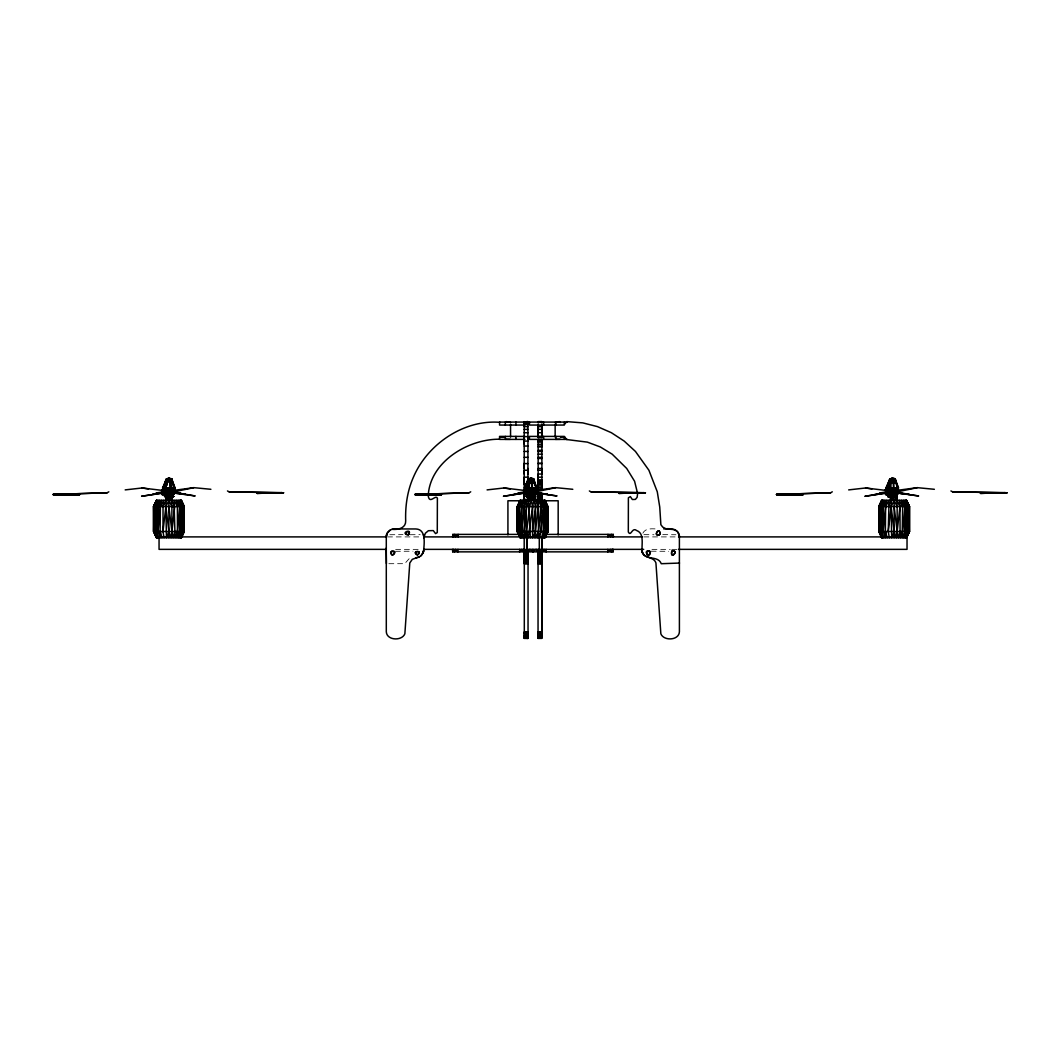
<?xml version="1.0" encoding="UTF-8"?>
<svg xmlns="http://www.w3.org/2000/svg" width="1060" height="1060" viewBox="0 0 1060 1060"><rect width="100%" height="100%" fill="white"/><g stroke="black" fill="none" stroke-linecap="round" stroke-linejoin="round"><path stroke-width="0.75" stroke-dasharray="5 3.75" d="M642.85 533.193C645.249 528.264 651.45 528.675 656.034 528.953M409.133 558.726L404.695 563.682L386.913 563.708M389.802 534.73L402.959 534.637M410.127 534.73L420.131 534.637M643.923 534.637L653.967 534.73M662.752 534.637L675.909 534.73M387.496 536.903L420.608 536.903M643.831 536.903L676.929 536.903M395.645 549.358L418.819 549.358M651.966 549.358L670.198 549.358M671.841 549.358L676.823 549.358M395.38 551.306L412.989 551.213M651.118 551.213L668.727 551.306"/><path stroke-width="1.5" d="M181.286 500.333L183.95 506.561L184.255 531.497L153.514 531.497L153.819 506.561L156.482 500.333L153.514 506.561L153.514 531.497L156.416 537.738L181.353 537.738L184.255 531.497L184.255 506.561L181.286 500.333L156.482 500.333L153.514 506.561L153.819 531.497L156.416 537.738M168.884 531.497L171.071 537.738L171.906 531.497L171.892 506.561L168.884 500.333L165.877 506.561L166.433 537.738L168.884 531.497L165.877 506.561L166.248 500.333L163.041 506.561L162.975 531.497L164.088 537.738M168.884 537.738L168.884 495.656M170.501 495.656L170.501 500.333L170.885 495.656M167.268 487.865L166.195 500.333L166.168 487.865L165.797 500.333L165.771 487.865L171.998 487.865L171.998 500.333L171.601 487.865L171.15 492.542M184.255 531.497L181.154 537.738L183.95 531.497L183.95 506.561L181.273 500.333L184.255 506.561L183.95 531.497L181.353 537.738M457.96 549.358L457.96 551.862L455.455 549.358L454.528 551.862L453.574 549.358L452.726 551.862L613.064 551.862L613.303 549.358M458.119 536.903L458.119 534.399L455.588 536.903L454.674 534.399L453.707 536.903L452.872 534.399L518.194 534.399M505.342 439.397L505.342 436.402M505.342 425.06L505.342 422.065M507.925 534.916L507.925 500.77L528.993 500.77M515.928 439.397L515.928 436.402M515.928 425.06L515.928 422.065M519.665 549.358L519.665 551.862L521.825 549.358L523.547 551.862L525.72 550.193M519.824 536.903L519.824 534.399M524.303 638.107L528.039 638.398L524.303 638.385L524.303 637.669L528.039 637.669L528.039 636.795L524.303 636.795L524.303 635.602L528.039 635.602M524.303 551.558L524.303 633.774L528.039 633.774L528.039 551.226L527.933 563.695M524.197 474.032L524.197 422.887L527.933 422.887L527.933 421.602L524.197 421.946M546.112 549.358L546.112 551.862L544.045 549.358L542.243 551.862L539.275 549.358L537.725 551.862L536.135 549.358L532.889 551.862L529.814 549.358L528.052 551.862L526.807 549.358L526.807 536.903L539.275 536.903M527.933 479.994L527.933 424.146M529.47 422.065L529.47 425.06L564.317 425.06L564.317 422.065M532.889 551.862L532.889 549.358M539.288 536.824L539.288 551.226L541.792 551.2L538.043 551.226L538.043 633.774L541.792 633.774L541.899 551.597L541.899 563.695L538.149 563.682L538.149 555.758L541.899 555.758M538.149 501.38L538.149 491.787M538.149 490.303L538.149 468.467L541.899 468.467L541.899 474.032L538.149 474.032L538.149 481.253L541.899 481.253M538.149 439.317L541.899 439.555M538.149 437.038L538.149 424.146M541.899 501.38L541.899 493.298M541.899 490.303L541.899 463.273L538.149 463.273L538.149 470.242L541.899 470.242M541.899 424.146L541.899 437.038L538.149 436.892M543.621 439.397L543.621 436.402M543.621 425.06L543.621 422.065M546.271 536.903L546.271 534.399L613.21 534.399L613.448 536.903M555.149 437.038L555.149 424.146M555.957 439.397L555.957 436.402M555.957 425.06L555.957 422.065M558.169 534.916L558.169 500.77L535.472 500.77M564.317 439.397L564.317 436.402L529.47 436.402L529.47 439.397L567.272 439.397M607.817 549.358L607.817 551.862L610.335 549.358L611.262 551.862L612.216 549.358L613.064 551.862L612.243 549.358M607.963 536.903L607.963 534.399L610.494 536.903L611.408 534.399L612.375 536.903L613.21 534.399M909.506 531.497L906.419 537.738L909.215 531.497L909.506 506.561L906.525 500.333L909.202 506.561L909.506 531.497L878.78 531.497L879.085 506.561L881.748 500.333L878.78 506.561L878.78 531.497L881.681 537.738L906.605 537.738L909.506 531.497L909.506 506.561L906.538 500.333L881.748 500.333L878.78 506.561L879.085 531.497L881.681 537.738M881.337 536.492L879.085 531.497L879.085 506.561L882.304 500.333L879.972 506.561L879.946 531.497L881.933 537.738L879.071 531.497L879.071 506.561L881.761 500.333M894.15 531.497L896.336 537.738L897.158 531.497L897.144 506.561L894.15 500.333L891.142 506.561L891.685 537.738L894.15 531.497L891.142 506.561L891.513 495.656M894.15 537.738L894.15 495.656M894.15 490.979L894.15 487.865M895.753 487.865L895.753 500.333L896.8 487.865L897.263 500.333L897.263 487.865L891.023 487.865L891.036 492.542M158.51 537.738L156.085 531.497L156.151 506.561L159.609 500.333L158.072 506.561L157.993 531.497L160.034 537.738L160.378 506.561L161.531 500.333L158.072 506.561L156.085 531.497L157.37 537.738L154.68 531.497L154.707 506.561L157.026 500.333L153.819 506.561L153.819 531.497L156.655 537.738L154.68 531.497L156.151 506.561L158.072 500.333L154.707 506.561L153.819 531.497L156.681 537.738M529.907 495.656L529.894 500.333L530.292 495.656M529.907 492.542L529.907 487.865L536.903 487.931L534.412 488.382L536.903 487.931L534.73 488.368L536.758 487.944L533.604 478.775L530.875 478.179L528.185 478.974L524.435 487.998L529.39 488.421L529.245 478.895L530.875 478.179L533.604 478.775L536.108 487.918L534.73 488.368M539.487 537.738L541.09 531.497L541.117 506.561L538.758 500.333L535.552 531.497L532.57 537.738L532.597 506.561L533.842 500.333L535.591 506.561L535.008 537.738L538.44 531.497L541.117 506.561L540.878 500.333L543.435 506.561L543.449 531.497L541.382 537.738L545.37 531.497L545.33 506.561L543.939 500.333L546.748 506.561L546.788 531.497L544.27 537.738L547.662 531.497L547.941 506.561L545.025 500.333L520.102 500.333L517.187 506.561L517.187 531.497L520.102 537.738L545.025 537.738L547.941 531.497L547.941 506.561L517.187 506.561L517.505 531.497L520.102 537.738M883.762 537.738L881.337 531.497L881.417 506.561L884.875 500.333L883.324 506.561L883.245 531.497L885.299 537.738L885.643 506.561L886.783 500.333L883.324 506.561L881.337 531.497L882.635 537.738L879.946 531.497L881.417 506.561L883.338 500.333L879.972 506.561L879.071 531.497L880.423 533.988M889.353 537.738L888.24 531.497L889.062 500.333L885.643 506.561L883.245 531.497M519.4 534.611L520.42 537.738L517.505 531.497L518.34 506.561L520.38 500.333L517.466 506.561L517.505 531.497L520.274 537.738L517.187 531.497L517.466 506.561L520.102 500.333M167.242 484.963L167.347 478.895L168.977 478.179L171.707 478.775L175.019 487.931L171.124 488.408L172.859 496.425L173.787 496.411L171.216 496.623L171.323 500.77M894.137 483.386L892.467 478.179L890.824 478.895L890.983 488.421L886.028 487.998L889.777 478.974L892.467 478.179L895.197 478.775L898.496 487.931L886.028 487.998L890.307 479.001L892.467 478.179L895.197 478.775L897.701 487.918L898.496 487.931L896.323 488.368L897.263 496.411L896.336 496.425L896.203 493.205M166.155 496.504L164.923 496.531L164.591 488.421L165.824 488.435L163.346 488.011L166.301 478.974L168.977 478.179L170.66 478.855L170.382 487.931L162.538 487.998L175.019 487.931L169.918 488.368L174.873 487.944L171.177 478.749L166.301 478.974L162.697 487.984L164.088 488.408L162.538 487.998L167.175 487.998M529.722 496.477L526.21 496.544L529.655 496.663L528.052 496.504L526.475 488.421L525.243 488.011L528.185 478.974L532.557 478.855L532.266 487.931L524.435 487.998L525.985 488.408L524.581 487.984L528.728 479.001L530.875 478.179L532.557 483.386M891.195 495.656L891.062 500.333L891.049 495.656M891.288 492.542L891.433 487.865L897.701 487.918L894.137 478.855L889.777 478.974L886.822 488.011L890.665 487.998L888.452 488.011M894.137 478.855L893.408 488.368L896.071 487.918L895.077 488.368L895.408 496.438L891.871 496.491L896.654 496.425L895.077 488.368L897.701 487.918L896.323 488.368M171.998 487.865L171.601 500.333L171.15 495.656M891.751 483.4L892.851 478.802L894.653 478.749L898.35 487.944L896.005 488.382L897.277 487.958L896.853 500.333L896.283 494.106M529.629 495.656L529.443 500.333L529.443 487.865L535.684 487.865L535.684 500.333M529.735 492.542L529.907 487.865L524.581 487.984L527.496 487.944L530.875 478.179M386.184 537.009C386.145 532.769 389.894 528.887 394.161 528.953L415.878 528.953C426.213 529.351 424.185 543.117 423.748 549.742C423.761 553.956 420.025 557.812 415.772 557.798M423.642 549.928L423.43 551.756M183.062 506.561L181.684 531.497L179.683 537.738L183.089 531.497L183.95 506.561L180.73 500.333L183.062 506.561L183.089 531.497L180.611 537.738L183.95 531.497L183.95 506.561L180.717 500.333L183.089 506.561L179.696 500.333L181.618 506.561L181.684 531.497L178.411 537.738L179.776 531.497L181.618 506.561L178.173 500.333L179.696 506.561L179.776 531.497L176.927 537.738L179.696 506.561L176.225 500.333L177.391 506.561L177.444 531.497L175.099 537.738L173.986 500.333L177.391 506.561M908.937 523.706L909.202 531.497L909.215 506.561L905.995 500.333L908.354 506.561L908.354 531.497L905.863 537.738L909.215 531.497L909.202 506.561L905.982 500.333L908.314 506.561L906.949 531.497L904.935 537.738L908.354 531.497L909.202 506.561L906.525 500.333M390.358 530.026L387.271 533.021L386.291 536.824L386.304 631.8C386.741 640.571 401.992 641.221 404.867 633.774L409.783 562.966L412.313 559.322L419.641 556.646M543.449 531.497L545.33 506.561L542.627 500.333L543.435 506.561L541.09 531.497L537.327 537.738L538.44 531.497L538.467 506.561L536.386 500.333L532.544 531.497M891.857 495.656L891.513 500.333L888.306 506.561M530.172 483.4L531.259 478.802L533.074 478.749L536.758 487.944L535.234 488.382L535.26 500.333L535.221 487.865L534.094 500.333L534.028 487.865L532.504 500.333L532.57 487.865L530.981 500.333L530.967 495.656M452.633 536.903L452.872 534.399M157.993 531.497L160.378 506.561L163.81 500.333L163.041 506.561M174.794 531.497L173.138 537.738L171.906 531.497L174.728 506.561L171.495 500.333L171.892 506.561M897.144 506.561L896.76 500.333L899.98 506.561L900.059 531.497L898.403 537.738L897.158 531.497L899.98 506.561L899.251 500.333L902.656 506.561L902.179 537.738L905.041 531.497L906.87 506.561L904.948 500.333L908.314 506.561M162.975 531.497L165.877 506.561M888.24 531.497L891.142 506.561M529.483 498.041L529.125 500.824L528.821 496.676L526.82 496.531L526.475 488.421L529.072 487.998L525.243 488.011L529.245 478.895M890.718 500.824L891.314 496.477L887.803 496.544L890.824 496.676L890.93 500.824L890.4 496.676L888.399 496.531L888.068 488.421L886.822 488.011L890.824 478.895M167.891 495.656L167.308 500.333L167.294 495.656M893.156 495.656L892.56 500.333L892.546 495.656M171.137 489.826L173.853 489.786L174.131 494.265L172.939 494.278L170.991 489.813L173.999 489.786L174.131 494.265L162.008 494.45L162.604 489.932L164.167 489.906L164.34 494.384M526.727 489.945L529.205 494.384L536.029 494.265L534.691 489.8L535.75 489.786L536.029 494.265L535.896 489.786L526.727 489.945L526.913 494.424L529.708 494.331L525.111 494.45L524.912 489.958L526.913 494.424C532.796 496.133 527.588 486.699 523.719 489.958L528.357 489.892L524.501 489.932L523.905 494.45L525.111 494.45L528.529 494.344L528.357 489.892L523.719 489.958L528.357 489.892L527.668 494.358L524.051 494.45M885.643 494.45L889.26 494.358L889.949 489.892L887.657 489.906L886.094 489.932L885.497 494.45L897.621 494.265L897.343 489.786L896.283 489.8L896.415 494.278L897.621 494.265L897.343 489.786L897.476 494.265L896.283 489.8M172.833 488.368L174.211 487.918L171.707 478.775L166.831 479.001L165.599 487.944L162.697 487.984L166.831 479.001L168.977 478.179L171.958 487.971L173.787 487.958L172.833 488.368L173.164 496.425L171.216 496.623L173.787 496.411L164.923 496.531M528.728 479.001L527.496 487.944L532.266 487.931L530.53 478.948L528.185 478.974M891.447 492.542L891.433 487.865L889.088 487.944L892.122 478.948L890.307 479.001L889.088 487.944L886.173 487.984L893.858 487.931L892.467 478.179M170.567 489.839L173.999 489.786L173.35 494.278L173.217 489.8L161.822 489.958L162.008 494.45L166.234 494.358L165.029 494.424L163.028 489.958L167.626 489.892L164.83 489.945L165.029 494.424M423.761 537.791L425.391 533.22L428.386 530.716L433.288 530.583L435.541 533.604L437.276 532.61L437.382 498.173C435.448 494.291 429.591 504.679 428.214 495.881C429.843 461.749 468.374 438.787 499.79 439.211M505.328 422.476L506.269 421.602L510.522 422.317M184.785 494.45L185.513 494.318L172.648 492.092L195.159 495.961L172.502 492.86L171.932 491.588L175.298 490.25L171.442 491.628M679.513 563.059L661.255 563.708C657.968 554.91 644.93 561.137 642.294 551.796M386.37 535.711L386.608 534.624M518.38 531.497L521.758 537.738L519.798 531.497L519.758 506.561L521.175 500.333L518.34 506.561L518.38 531.497L520.844 537.738L517.505 531.497M891.288 500.824L892.255 496.65L890.122 496.517L888.386 488.395L887.246 487.958M168.646 481.863L169.375 478.802L171.707 478.775L171.561 483.36M523.547 551.862L524.223 549.358M423.417 551.796L421.058 555.758M164.167 489.906L162.803 494.424L162.008 494.45M528.198 489.879L528.331 494.358L526.065 489.906L524.7 494.424L523.905 494.45L528.529 494.344L524.7 494.424L524.501 489.932M423.099 552.856L423.616 551.2M167.811 494.331L167.109 489.906L169.706 494.344L169.52 489.852L171.813 494.304L173.217 489.8M529.523 489.892L531.603 494.344L531.418 489.852L533.71 494.304L535.115 489.8L535.247 494.278L535.896 489.786L535.883 494.265L534.823 494.278M891.102 489.892L893.196 494.344L892.997 489.852L895.303 494.304L896.694 489.8L897.489 489.786L896.826 494.278L896.694 489.8L888.306 489.945L888.505 494.424L891.301 494.331L888.306 489.945L889.525 489.919L890.705 492.86M182.545 533.061L181.022 537.738L183.95 531.497M168.633 478.948L165.599 487.944L166.301 488.382L170.382 487.931L168.977 478.179M555.188 422.317L559.442 421.602L560.369 422.476M879.946 506.561L882.304 500.333L879.085 506.561L879.244 511.238M542.958 537.738L545.37 531.497M906.605 537.738L908.685 532.743L906.87 536.492M156.496 500.333L153.819 506.561L153.819 531.497L157.185 537.738M544.098 537.738L546.788 531.497L547.622 506.561L545.025 500.333M519.758 506.561L522.461 500.333L519.798 531.497L522.991 537.738L521.692 531.497L521.679 506.561L524.21 500.333L524.528 537.738L521.692 531.497L524.038 506.561L526.303 500.333L526.29 537.738L524.011 531.497L526.688 506.561L528.688 500.333L530.331 537.738M167.347 478.895L163.346 488.011L164.591 488.421M519.811 501.579L517.466 506.561L517.81 515.915M156.39 501.579L153.819 506.561L154.203 517.479M659.85 534.452C660.327 525.283 652.192 537.049 659.519 534.743M560.501 437.237L564.728 436.813L566.517 439.516L587.346 442.126L600.251 446.936L612.176 454.17L626.712 468.467L634.582 481.253L637.616 493.562L637.139 497.299L635.404 499.406L632.343 499.525L630.356 496.597L628.381 497.776L628.315 531.987C631.031 537.155 632.012 526.754 636.636 530.517C644.997 533.458 641.088 545.688 642.28 551.756M500.386 437.21L505.196 437.237M392.624 554.937C399.541 550.657 386.118 550.087 392.399 554.923M408.709 534.518C412.645 527.774 399.249 533.26 408.285 534.876C411.903 527.549 400.508 535.062 408.683 534.598M659.638 534.505C660.923 525.27 651.953 536.466 659.24 534.783M647.024 551.346C645.752 560.7 654.855 549.544 647.422 551.067M671.709 551.346C670.437 560.7 679.539 549.557 672.093 551.081M391.299 551.452C390.146 560.382 399.05 549.636 391.697 551.173M896.813 488.382L898.35 487.944L897.277 487.958M649.329 551.173C640.956 550.405 652.682 560.157 649.263 551.054M671.921 551.319C669.469 560.038 679.725 550.312 672.358 551.081M152.587 494.238L163.929 492.078L164.128 492.834L141.629 496.252L164.128 492.834L168.222 491.098L142.066 487.984L125.186 489.892M512.974 494.45L525.826 492.078L526.012 492.834L503.526 496.252L526.012 492.834L530.119 491.098L503.964 487.984L487.083 489.892M874.566 494.45L887.419 492.078L887.604 492.834L865.106 496.252L887.604 492.834L891.712 491.098L865.543 487.984L848.676 489.892M560.104 439.317L555.466 439.343M417.362 554.831C424.119 549.809 410.154 551.359 417.799 554.87C423.377 550.021 410.869 550.71 417.07 554.91M510.244 439.343L505.607 439.317M107.193 492.754L53 494.503L79.54 494.675L53 494.503L107.193 492.754L108.822 491.813M469.09 492.754L414.897 494.503L441.424 494.675L414.897 494.503L469.09 492.754L470.719 491.813M830.669 492.754L776.476 494.503L803.016 494.675L776.476 494.503L830.669 492.754L832.299 491.813M171.124 488.408L171.958 487.971M172.581 487.918L171.601 488.368L171.932 496.438L168.394 496.491M533.829 496.438L533.498 488.368L534.478 487.918L531.815 488.368L536.108 487.918L532.557 478.855M534.942 491.138L537.182 490.25L534.624 491.164M896.535 491.138L898.774 490.25L896.217 491.164M173.787 487.958L172.515 488.382L172.859 496.425L170.792 496.623L173.668 496.411M229.185 491.88L283.523 492.754L257.023 493.364L283.523 492.754L229.185 491.88L227.463 490.952M591.082 491.88L645.408 492.754L618.921 493.364L645.408 492.754L591.082 491.88L589.36 490.952M952.662 491.88L1007 492.754L980.5 493.364L1007 492.754L952.662 491.88L950.939 490.952M79.54 494.675L53 494.503L55.054 494.662M441.424 494.675L414.897 494.503L416.938 494.662M803.016 494.675L776.476 494.503L778.53 494.662M55.332 494.304L54.352 494.503L78.175 494.344L54.855 494.397M417.229 494.304L416.249 494.503L440.072 494.344L416.752 494.397M778.822 494.304L777.828 494.503L801.651 494.344L778.345 494.397M546.668 494.45L557.043 495.961L534.399 492.86L547.41 494.318L534.532 492.092L535.433 492.794M908.261 494.45L918.636 495.961L895.978 492.86L908.99 494.318L896.124 492.092L897.012 492.794M210.9 489.296L193.834 487.666L172.648 492.092M572.798 489.296L555.731 487.666L534.532 492.092M934.377 489.296L917.324 487.666L896.124 492.092M171.216 490.727L193.834 487.666M534.571 490.488L555.731 487.666M896.164 490.488L917.324 487.666M156.191 492.94L168.222 491.098L164.538 490.594L164.618 491.562L166.407 492.025L164.538 490.594M518.075 492.94L530.119 491.098L526.423 490.594L526.515 491.562L528.304 492.025L526.423 490.594M879.667 492.94L891.712 491.098L888.015 490.594L888.094 491.562M525.667 487.958L526.807 488.395L528.529 496.517L535.671 496.411L534.743 496.425M392.16 529.324C397.884 529.96 405.94 528.185 405.688 520.897C405.185 505.991 407.345 490.886 413.413 477.185C427.591 443.968 464.028 419.349 500.068 422.33M564.543 424.305L566.729 421.602L582.828 422.887L597.495 426.624L611.381 432.718L624.181 441.079L635.457 451.441L648.905 470.242L657.279 491.787L659.744 507.064L660.87 524.687L662.725 527.098L666.289 528.927L674.756 529.642L677.459 531.63L679.394 535.565L679.407 631.8C678.97 640.571 663.719 641.221 660.844 633.774L655.928 562.966C653.755 555.798 641.472 558.938 641.962 549.742M891.301 494.331L885.497 494.45L890.108 494.344L890.003 491.376M281.483 492.94L283.523 492.754L257.023 493.364M643.38 492.94L645.408 492.754L618.921 493.364M1004.973 492.94L1007 492.754L980.5 493.364M170.382 496.636L173.164 496.425L171.601 488.368L174.211 487.918L170.66 478.855M541.792 631.8L538.043 631.8L538.043 638.398L541.792 638.385L541.792 536.824L541.792 549.742L539.288 549.742L539.288 551.226L541.792 550.842M171.932 491.588L172.502 492.86L173.535 492.794M526.913 494.424L528.132 494.358L527.946 489.919L523.865 489.972M889.724 494.358L889.062 489.919L889.724 494.358L888.505 494.424L886.504 489.958L885.299 489.958L889.949 489.892L886.504 489.958L886.703 494.45L889.724 494.358L889.525 489.919L885.299 489.958L889.949 489.892L887.657 489.906L886.279 494.424L890.108 494.344L886.279 494.424L886.094 489.932M164.565 494.397L162.153 494.45L161.822 489.958L165.174 489.906M167.228 492.86L166.049 489.919L161.968 489.972L163.214 494.45L166.234 494.358M165.36 494.371L162.803 494.424L162.604 489.932M171.19 489.826L173.999 489.786M887.803 496.544L891.235 496.663L891.341 500.81M281.655 492.675L259.567 493.019L282.172 492.767L281.165 492.595M1005.132 492.675L983.044 493.019L1005.649 492.767L1004.641 492.595M889.525 489.919L885.444 489.972L886.703 494.45M532.146 496.464L526.21 496.544M892.255 496.65L887.909 496.544L890.824 496.676L890.122 496.517L889.777 488.382M531.259 478.802L533.604 478.775L533.458 483.36M892.851 478.802L895.197 478.775L894.918 481.823M161.822 489.958L164.326 489.932M171.124 494.304L172.939 494.278L172.793 489.8L173.986 494.265L170.726 494.304M621.465 493.019L644.069 492.767L643.062 492.595M172.859 496.425L171.455 496.438L171.19 490.011M170.991 494.291L174.131 494.265L173.853 489.786M171.574 494.278L174.131 494.265M529.351 500.824L528.821 496.676L528.927 500.824M524.197 421.827L527.933 421.655L527.933 424.45L524.197 424.45M538.149 421.774L541.899 421.668L541.899 422.476M567.272 422.065L499.551 422.065L499.551 425.06L524.952 425.06M524.197 422.264L527.933 422.105M524.197 422.33L527.933 422.33M541.899 422.33L538.149 422.33L541.899 421.668L538.149 421.602L538.149 422.476M527.933 426.624L524.197 426.624L524.197 421.602M538.149 426.624L541.899 426.624M524.197 429.38L527.933 429.38M538.149 429.38L541.899 429.38M524.197 432.718L527.933 432.718M538.149 432.718L541.899 432.718M524.952 436.402L499.551 436.402L499.551 439.397L524.952 439.397M524.197 436.627L527.933 436.627M538.149 436.627L541.899 436.627M538.149 436.786L541.899 436.892M538.149 439.781L541.899 439.781M538.149 440.629L541.899 440.629M524.197 441.079L527.933 441.079M538.149 441.079L541.899 441.079L541.899 446.035L538.149 446.035M538.149 442.126L541.899 442.126M538.149 444.233L541.899 444.233M524.197 446.035L527.933 446.035M538.149 446.936L541.899 446.936M538.149 450.341L541.899 450.222M524.197 451.441L527.933 451.441M538.149 451.441L541.899 451.441M538.149 454.17L541.899 454.17M524.197 457.324L527.933 457.324M541.899 457.324L538.149 457.324L538.149 463.604L541.899 463.604L541.899 439.317M541.899 458.49L538.149 458.49L538.149 439.45M524.197 463.604L527.933 463.604M527.933 470.242L524.197 470.242L524.197 499.366L527.933 499.366L527.933 487.335M538.149 477.185L541.899 477.185M538.149 479.994L541.899 479.994L541.899 490.078L538.149 490.078L538.149 481.889L541.899 481.889M538.149 480.63L541.899 480.63M538.149 482.512L541.899 482.512M538.149 484.314L541.899 484.314M526.688 484.38L524.197 484.38L524.197 477.185L527.933 477.185L527.933 482.936M538.149 484.38L541.899 484.38M538.149 486.05L541.899 486.05M538.149 487.719L541.899 487.719M538.149 489.309L541.899 489.309M538.149 493.562L541.899 493.562L541.899 495.338L538.149 495.338M538.149 494.185L541.899 494.185M538.149 494.781L541.899 494.781M538.149 495.881L541.899 495.881L541.899 499.737L538.149 499.75L538.149 492.238M538.149 496.385L541.899 496.385M538.149 496.544L541.899 496.729M538.149 496.849L541.899 496.862M538.149 497.087L541.899 496.954M538.149 497.233L541.899 497.299M538.149 497.405L541.899 497.591M538.149 497.776L541.899 497.71M538.149 497.988L541.899 497.988L538.149 498.173M538.149 498.425L541.899 498.425M538.149 498.558L541.899 498.558M538.149 498.916L541.899 498.717M538.149 498.982L541.899 498.982M538.149 499.286L541.899 499.366M538.149 499.525L541.899 499.551M153.514 506.561L184.255 506.561M878.78 506.561L909.506 506.561M663.785 528.953C669.258 528.304 677.724 528.344 679.301 535.154M517.187 531.497L547.941 531.497L547.622 506.561L544.774 500.333L546.748 506.561L544.747 500.333L547.622 506.561L547.662 531.497L544.84 537.738L547.941 531.497L544.813 537.738L547.662 531.497L547.49 526.82M385.84 536.903L159.053 536.903L159.053 549.358L385.734 549.358M423.907 536.903L525.521 536.903M540.56 536.903L642.174 536.903M678.585 536.903L907.029 536.903L907.029 549.358L678.466 549.358M423.775 549.358L525.177 549.358M526.807 549.358L643.698 549.358M539.288 550.471L541.792 550.471M524.197 551.452L527.933 551.306M538.043 551.346L541.792 551.346L539.288 551.081M524.197 551.611L527.933 551.597M538.043 551.677L541.792 551.677M524.303 552.114L528.039 552.141M541.899 551.995L538.043 552.141L541.899 552.207M524.303 552.605L528.039 552.605M538.043 552.605L541.899 552.445M524.303 552.605L528.039 552.605M538.043 552.605L541.899 552.697M524.303 552.856L528.039 552.856M538.043 552.856L541.899 552.936M524.303 553.055L528.039 553.068M538.043 553.068L541.899 553.161M538.149 553.426L541.899 553.426M524.303 553.532L528.039 553.558M538.043 553.532L541.899 553.664M538.149 553.876L541.899 553.863M524.303 553.956L528.039 553.996M538.043 553.996L541.899 554.102M524.303 554.34L528.039 554.327M528.039 554.605L524.303 554.777L528.039 554.831M541.899 554.791L538.043 554.764L541.899 554.937M524.303 555.639L528.039 555.639M538.043 555.639L541.792 555.639M524.303 556.646L528.039 556.646M538.043 556.646L541.792 556.646M538.149 556.871L541.899 556.871M524.303 557.322L528.039 557.322M538.043 557.322L541.792 557.322M524.303 557.494L528.039 557.573M538.043 557.573L541.899 557.56M524.303 557.798L528.039 557.798M538.043 557.798L541.899 557.759M538.149 558.01L541.899 558.01M524.303 558.381L528.039 558.381M538.043 558.381L541.792 558.381M538.149 558.726L541.899 558.726M524.303 559.322L528.039 559.322M538.043 559.322L541.792 559.322M538.149 559.852L541.899 559.852M524.303 560.568L528.039 560.568M538.043 560.568L541.792 560.568M538.149 561.31L541.899 561.31M524.303 562.078L528.039 562.078M538.043 562.078L541.792 562.078M524.303 562.966L528.039 562.966M541.792 562.966L538.043 562.966L538.043 551.213M524.197 563.059L527.933 563.059M538.149 563.045L541.899 563.059M524.197 563.231L527.933 563.39L524.197 563.509M538.149 563.271L541.899 563.39M538.149 563.602L541.899 563.562M527.933 563.708L524.197 563.695L524.197 536.956L526.688 537.009L526.688 551.319L526.688 549.928M524.303 632.582L528.039 632.582M538.043 632.582L541.792 632.582M524.303 634.172L528.039 634.172M538.043 634.172L541.792 634.172M524.303 635.231L528.039 635.231M538.043 635.231L541.792 635.231M538.043 635.602L541.792 635.602M524.303 636.45L528.039 636.45M538.043 636.45L541.792 636.45M538.043 636.795L541.792 636.795M524.303 637.444L528.039 637.444M538.043 637.444L541.792 637.444M538.043 637.669L541.792 637.669M538.043 638.213L541.792 638.107M881.774 492.794L886.571 492.807M521.785 492.794L524.978 492.807M159.888 492.794L163.081 492.807M526.33 496.544L529.231 496.676L528.529 496.517L528.198 488.382M164.432 496.544L167.347 496.676L164.909 488.395L163.77 487.958M888.399 496.531L891.235 496.663L889.645 496.504L888.068 488.421M526.82 496.531L529.655 496.663M539.288 551.213L541.792 551.346L539.288 551.226L541.792 552.856M890.824 496.676L888.731 496.531L888.386 488.395M529.231 496.676L527.138 496.531L526.807 488.395M167.347 496.676L165.241 496.531L164.909 488.395M895.978 492.86L908.99 494.318M534.399 492.86L547.41 494.318M172.502 492.86L185.513 494.318M177.258 492.45L180.253 492.86M865.543 487.984L871.982 488.925M503.964 487.984L510.403 488.925M142.066 487.984L148.506 488.925M888.015 490.594L889.896 492.025M386.41 563.509L386.184 548.139M164.83 489.945L167.308 494.384M889.923 494.358L887.657 489.906L887.816 494.384M642.095 551.2L642.612 552.856M885.59 531.497L887.193 537.738M160.325 531.497L161.941 537.738M679.102 534.624L679.407 536.824M423.443 534.637L423.669 535.711M533.498 488.368L534.121 491.588M541.766 549.358L542.243 551.862M902.656 506.561L901.49 500.333L904.962 506.561L905.041 531.497L903.663 537.738L906.949 531.497L906.87 506.561L903.438 500.333L904.962 506.561L902.709 531.497L900.364 537.738L900.059 531.497M894.15 506.561L897.158 531.497M168.884 506.561L171.906 531.497M452.488 549.358L452.726 551.862M534.823 495.656L535.221 500.333L535.221 487.865M890.585 489.906L890.784 494.384M529.006 489.906L529.205 494.384M166.049 489.919L166.168 492.887M163.028 489.958L163.214 494.45M161.968 489.972L162.153 494.45M889.3 488.435L889.645 496.504M534.797 489.972L535.062 496.425M527.721 488.435L528.052 496.504M166.301 488.382L166.632 496.517M165.771 487.865L165.89 490.979M895.13 489.813L895.303 494.304M533.551 489.813L533.71 494.304M526.065 489.906L526.224 494.384M171.654 489.813L171.813 494.304M890.4 496.676L890.506 500.824M510.549 424.146L510.562 437.038M541.899 424.45L541.899 437.237L538.149 437.237L538.149 424.45M538.149 551.597L538.149 554.937M527.933 436.813L527.933 440.629M527.933 468.467L527.933 474.032M527.933 495.338L527.933 501.38M528.039 638.385L528.039 631.8L524.303 631.8L524.303 638.385M524.197 436.813L524.197 439.582M524.197 440.629L524.197 444.233M524.197 463.273L524.197 468.467M524.197 492.238L524.197 501.38M171.601 487.865L171.535 500.333L171.535 487.865M896.853 487.865L896.8 500.333L896.8 487.865M529.576 506.561L526.674 531.497L528.291 537.738L532.597 506.561L531.219 500.333L529.576 506.561M174.873 487.944L173.442 488.368L174.873 487.944M541.899 554.274L538.043 554.34L541.899 554.42M528.132 494.358L527.482 489.919L528.132 494.358M887.578 488.408L886.028 487.998L887.578 488.408"/></g></svg>
